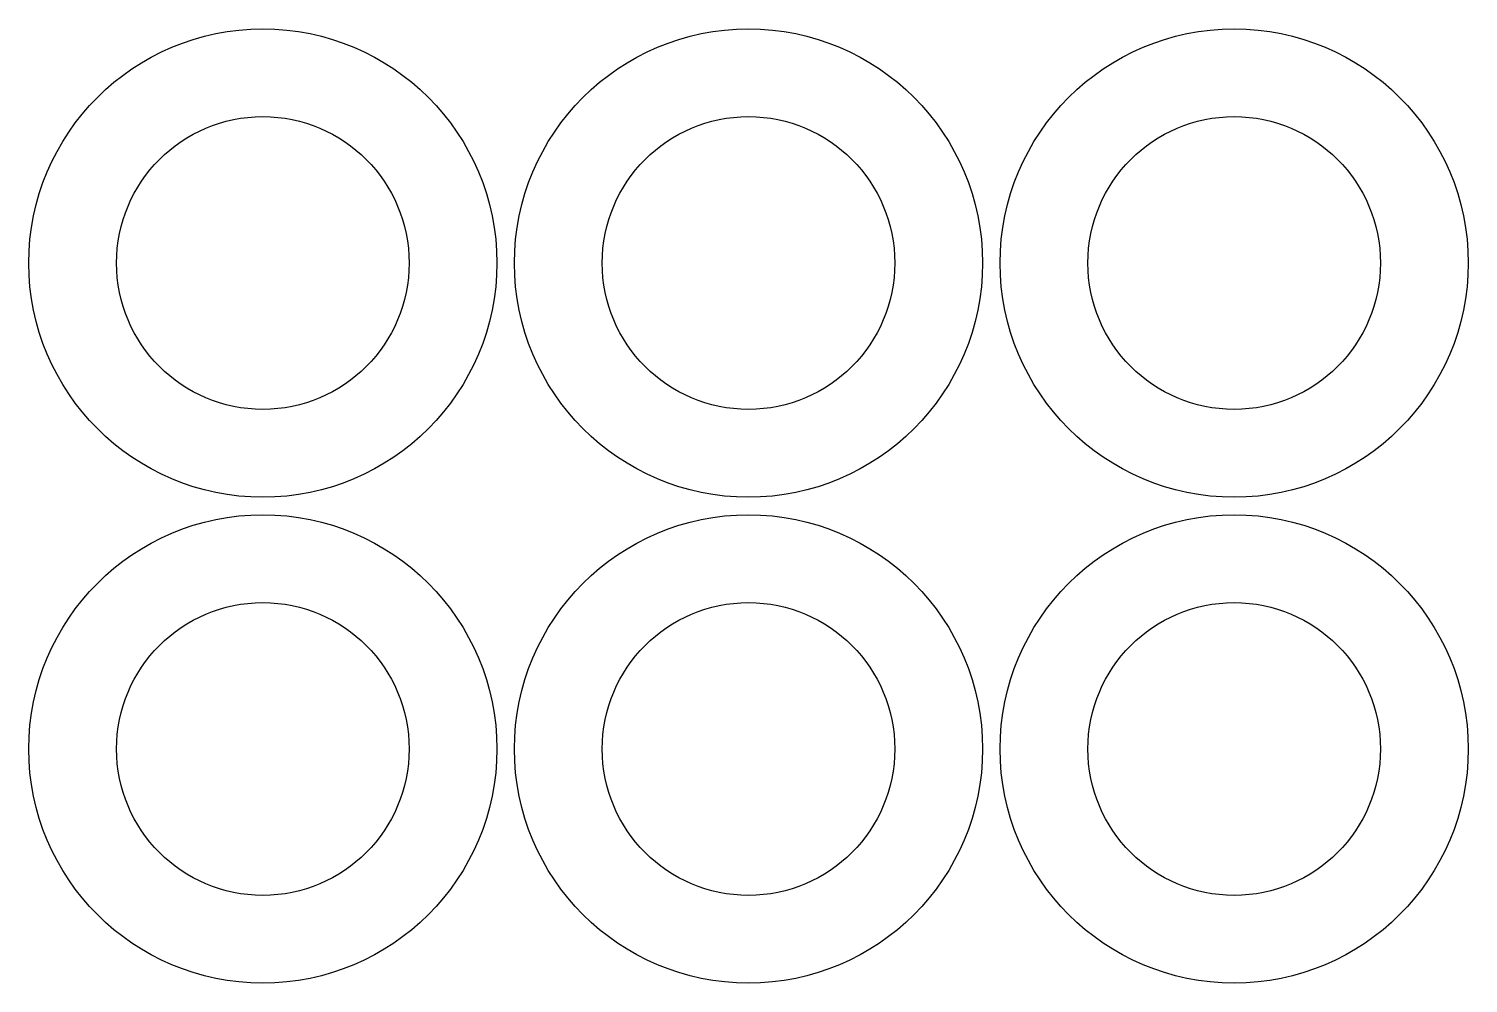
# Model space of a CAD drawing. Header units: inches. Extents: x -4 to 20.6, y -4 to 12.3.
import ezdxf

# ---------------------------------------------------------------- set-up
doc = ezdxf.new("R2010")
doc.units = ezdxf.units.IN
doc.header["$MEASUREMENT"] = 0

msp = doc.modelspace()

# ---------------------------------------------------------------- linework, layer by layer
for centre, radius in [((0, 8.3), 4), ((8.3, 8.3), 4), ((16.6, 8.3), 4), ((0, 8.3), 2.5), ((8.3, 8.3), 2.5), ((16.6, 8.3), 2.5), ((0, 0), 4), ((8.3, 0), 4), ((16.6, 0), 4), ((0, 0), 2.5), ((8.3, 0), 2.5), ((16.6, 0), 2.5)]:
    msp.add_circle(centre, radius)

doc.saveas('drawing.dxf')
